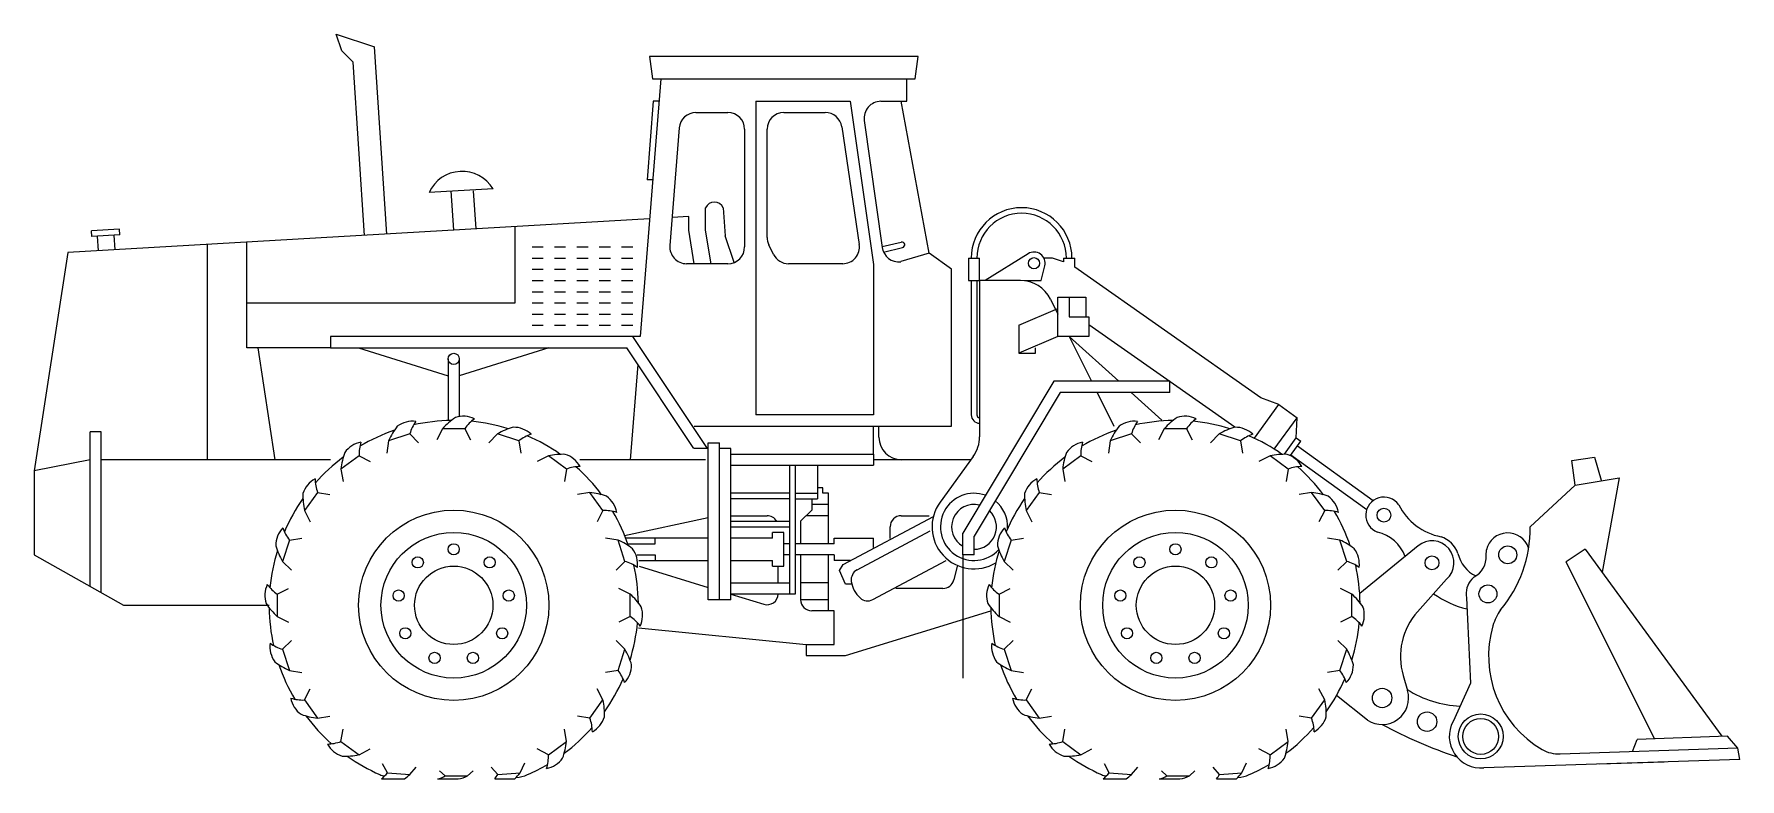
# Model space of a CAD drawing. Header units: millimetres. Extents: x -3298.94 to -3292.84, y 1760.67 to 1763.33.
import ezdxf

# ---------------------------------------------------------------- set-up
doc = ezdxf.new("R2010")
doc.units = ezdxf.units.MM
doc.header["$LTSCALE"] = 10
doc.layers.add('Veículos', color=2, linetype='Continuous')

msp = doc.modelspace()

# ---------------------------------------------------------------- linework, layer by layer
at = {"layer": 'Veículos'}
for p, q in [((-3297.8401, 1763.2708), (-3297.8601, 1763.3308)), ((-3297.8601, 1763.3308), (-3297.7236, 1763.2853)), ((-3297.679, 1762.6166), (-3297.7236, 1763.2853)), ((-3297.8001, 1763.2308), (-3297.8401, 1763.2708)), ((-3297.7589, 1762.612), (-3297.8001, 1763.2308)), ((-3295.7801, 1763.2508), (-3296.7401, 1763.2508)), ((-3296.7401, 1763.2508), (-3296.7301, 1763.1708)), ((-3295.7901, 1763.1708), (-3295.7801, 1763.2508)), ((-3296.7001, 1763.1708), (-3296.7737, 1762.2508)), ((-3296.7301, 1763.1708), (-3295.7901, 1763.1708)), ((-3295.8201, 1763.0908), (-3295.8201, 1763.1708)), ((-3296.7266, 1763.0908), (-3296.749, 1762.8108)), ((-3296.7065, 1763.0908), (-3296.7266, 1763.0908)), ((-3296.5741, 1763.0508), (-3296.4601, 1763.0508)), ((-3296.3601, 1763.0908), (-3296.3601, 1761.9708)), ((-3296.3601, 1763.0908), (-3296.0226, 1763.0908)), ((-3296.2601, 1763.0508), (-3296.1119, 1763.0508)), ((-3296.0226, 1763.0908), (-3295.9401, 1762.508)), ((-3295.9131, 1763.0908), (-3295.8201, 1763.0908)), ((-3295.7401, 1762.5485), (-3295.8401, 1763.0908)), ((-3296.6339, 1762.9956), (-3296.6675, 1762.5756)), ((-3296.4001, 1762.9908), (-3296.4001, 1762.5708)), ((-3296.3201, 1762.6049), (-3296.3201, 1762.9908)), ((-3296.0525, 1762.9996), (-3295.9903, 1762.5796)), ((-3295.9725, 1763.0224), (-3295.9084, 1762.5692)), ((-3296.7289, 1762.8108), (-3296.749, 1762.8108)), ((-3297.2992, 1762.7785), (-3297.5281, 1762.7653)), ((-3297.4401, 1762.6304), (-3297.4495, 1762.7715)), ((-3297.3602, 1762.635), (-3297.3693, 1762.7715)), ((-3296.6001, 1762.6789), (-3296.6595, 1762.6754)), ((-3296.6001, 1762.6308), (-3296.6001, 1762.6789)), ((-3296.5401, 1762.6308), (-3296.5401, 1762.7108)), ((-3296.4764, 1762.7108), (-3296.4701, 1762.6102)), ((-3296.7401, 1762.6708), (-3298.8201, 1762.5508)), ((-3298.6348, 1762.6338), (-3298.7346, 1762.628)), ((-3298.7333, 1762.6081), (-3298.7346, 1762.628)), ((-3298.6335, 1762.6139), (-3298.7333, 1762.6081)), ((-3298.6335, 1762.6139), (-3298.6348, 1762.6338)), ((-3297.2201, 1762.3708), (-3297.2201, 1762.6431)), ((-3296.5801, 1762.5108), (-3296.6001, 1762.6308)), ((-3296.5201, 1762.5108), (-3296.5401, 1762.6308)), ((-3298.7099, 1762.5571), (-3298.7133, 1762.6092)), ((-3298.65, 1762.5606), (-3298.6534, 1762.6127)), ((-3298.3201, 1761.8108), (-3298.3201, 1762.5796)), ((-3298.1801, 1762.2108), (-3298.1801, 1762.5877)), ((-3297.1601, 1762.5708), (-3297.1201, 1762.5708)), ((-3297.0801, 1762.5708), (-3297.0401, 1762.5708)), ((-3297.0001, 1762.5708), (-3296.9601, 1762.5708)), ((-3296.9201, 1762.5708), (-3296.8801, 1762.5708)), ((-3296.8401, 1762.5708), (-3296.8001, 1762.5708)), ((-3296.4379, 1762.5151), (-3296.4701, 1762.6102)), ((-3296.2967, 1762.5439), (-3296.3138, 1762.5781)), ((-3295.9087, 1762.5718), (-3295.8401, 1762.588)), ((-3295.9035, 1762.5525), (-3295.8355, 1762.5686)), ((-3298.8201, 1762.5508), (-3298.9401, 1761.7708)), ((-3297.1601, 1762.5308), (-3297.1201, 1762.5308)), ((-3297.0801, 1762.5308), (-3297.0401, 1762.5308)), ((-3297.0001, 1762.5308), (-3296.9601, 1762.5308)), ((-3296.9201, 1762.5308), (-3296.8801, 1762.5308)), ((-3296.8401, 1762.5308), (-3296.8001, 1762.5308)), ((-3296.4601, 1762.5108), (-3296.6077, 1762.5108)), ((-3296.0497, 1762.5108), (-3296.243, 1762.5108)), ((-3295.9401, 1762.508), (-3295.9401, 1761.9708)), ((-3295.7401, 1762.5485), (-3295.8415, 1762.5181)), ((-3295.6601, 1762.4908), (-3295.7401, 1762.5485)), ((-3295.6001, 1762.5308), (-3295.6001, 1762.4508)), ((-3295.6001, 1762.5308), (-3295.5601, 1762.5308)), ((-3295.5601, 1762.4508), (-3295.5601, 1762.5308)), ((-3295.3871, 1762.5464), (-3295.5401, 1762.4508)), ((-3295.3401, 1762.4508), (-3295.3271, 1762.5028)), ((-3295.3001, 1762.5308), (-3295.3304, 1762.5308)), ((-3295.2601, 1762.5174), (-3295.3001, 1762.5308)), ((-3295.2601, 1762.5308), (-3295.2601, 1762.5174)), ((-3295.2601, 1762.5308), (-3295.2201, 1762.5308)), ((-3295.2201, 1762.4982), (-3295.2201, 1762.5308)), ((-3294.5546, 1762.0321), (-3295.2201, 1762.4982)), ((-3297.1601, 1762.4908), (-3297.1201, 1762.4908)), ((-3297.1601, 1762.4508), (-3297.1201, 1762.4508)), ((-3297.0801, 1762.4908), (-3297.0401, 1762.4908)), ((-3297.0801, 1762.4508), (-3297.0401, 1762.4508)), ((-3297.0001, 1762.4908), (-3296.9601, 1762.4908)), ((-3297.0001, 1762.4508), (-3296.9601, 1762.4508)), ((-3296.9201, 1762.4908), (-3296.8801, 1762.4908)), ((-3296.9201, 1762.4508), (-3296.8801, 1762.4508)), ((-3296.8401, 1762.4908), (-3296.8001, 1762.4908)), ((-3296.8401, 1762.4508), (-3296.8001, 1762.4508)), ((-3295.6601, 1761.9308), (-3295.6601, 1762.4908)), ((-3295.6001, 1762.4508), (-3295.5601, 1762.4508)), ((-3295.5901, 1762.4508), (-3295.5901, 1761.9708)), ((-3295.5701, 1762.4508), (-3295.5701, 1761.9708)), ((-3295.4143, 1762.4508), (-3295.5601, 1762.4508)), ((-3295.5601, 1762.4508), (-3295.5601, 1761.8928)), ((-3295.4001, 1762.4508), (-3295.3401, 1762.4508)), ((-3298.1801, 1762.3708), (-3297.2201, 1762.3708)), ((-3297.1601, 1762.4108), (-3297.1201, 1762.4108)), ((-3297.1601, 1762.3708), (-3297.1201, 1762.3708)), ((-3297.0801, 1762.4108), (-3297.0401, 1762.4108)), ((-3297.0801, 1762.3708), (-3297.0401, 1762.3708)), ((-3297.0001, 1762.4108), (-3296.9601, 1762.4108)), ((-3297.0001, 1762.3708), (-3296.9601, 1762.3708)), ((-3296.9201, 1762.4108), (-3296.8801, 1762.4108)), ((-3296.9201, 1762.3708), (-3296.8801, 1762.3708)), ((-3296.8401, 1762.4108), (-3296.8001, 1762.4108)), ((-3296.8401, 1762.3708), (-3296.8001, 1762.3708)), ((-3295.3069, 1762.3844), (-3295.2801, 1762.3308)), ((-3295.2801, 1762.2508), (-3295.2801, 1762.3908)), ((-3295.2801, 1762.3908), (-3295.1801, 1762.3908)), ((-3295.2401, 1762.3908), (-3295.2401, 1762.3208)), ((-3295.1801, 1762.3908), (-3295.1801, 1762.3208)), ((-3297.1601, 1762.3308), (-3297.1201, 1762.3308)), ((-3297.0801, 1762.3308), (-3297.0401, 1762.3308)), ((-3297.0001, 1762.3308), (-3296.9601, 1762.3308)), ((-3296.9201, 1762.3308), (-3296.8801, 1762.3308)), ((-3296.8401, 1762.3308), (-3296.8001, 1762.3308)), ((-3295.4201, 1762.2908), (-3295.2801, 1762.3508)), ((-3295.2401, 1762.3208), (-3295.1701, 1762.3208)), ((-3295.1701, 1762.3208), (-3295.1701, 1762.2508)), ((-3296.7737, 1762.2508), (-3297.8801, 1762.2508)), ((-3297.8801, 1762.2508), (-3297.8801, 1762.2108)), ((-3297.1601, 1762.2908), (-3297.1201, 1762.2908)), ((-3297.0801, 1762.2908), (-3297.0401, 1762.2908)), ((-3297.0001, 1762.2908), (-3296.9601, 1762.2908)), ((-3296.9201, 1762.2908), (-3296.8801, 1762.2908)), ((-3296.8401, 1762.2908), (-3296.8001, 1762.2908)), ((-3296.5335, 1761.8508), (-3296.8001, 1762.2508)), ((-3295.4201, 1762.2908), (-3295.4201, 1762.1908)), ((-3295.2801, 1762.2508), (-3295.4201, 1762.1908)), ((-3295.1701, 1762.2508), (-3295.2801, 1762.2508)), ((-3295.2401, 1762.2508), (-3295.063, 1762.0908)), ((-3295.2401, 1762.2508), (-3295.1601, 1762.0908)), ((-3294.6479, 1761.9266), (-3295.1701, 1762.2923)), ((-3297.8801, 1762.2108), (-3298.1801, 1762.2108)), ((-3298.1401, 1762.2108), (-3298.0801, 1761.8108)), ((-3297.8801, 1762.2108), (-3296.8215, 1762.2108)), ((-3297.7801, 1762.2108), (-3297.4601, 1762.1108)), ((-3297.4401, 1762.2108), (-3297.4201, 1762.2108)), ((-3297.1001, 1762.2108), (-3297.4201, 1762.1108)), ((-3296.5815, 1761.8508), (-3296.8215, 1762.2108)), ((-3295.4201, 1762.1908), (-3295.3601, 1762.1908)), ((-3295.3601, 1762.1908), (-3295.3601, 1762.2108)), ((-3297.4601, 1762.1708), (-3297.4601, 1761.9508)), ((-3297.4201, 1762.1708), (-3297.4201, 1761.9674)), ((-3296.7817, 1762.151), (-3296.8089, 1761.8108)), ((-3295.2948, 1762.0908), (-3295.6201, 1761.5485)), ((-3294.8801, 1762.0908), (-3295.2948, 1762.0908)), ((-3294.8801, 1762.0508), (-3294.8801, 1762.0908)), ((-3295.2721, 1762.0508), (-3295.5801, 1761.5374)), ((-3294.8801, 1762.0508), (-3295.2721, 1762.0508)), ((-3295.1401, 1762.0508), (-3295.0801, 1761.9308)), ((-3295.0188, 1762.0508), (-3294.9089, 1761.9515)), ((-3294.5774, 1761.8871), (-3294.4901, 1762.0076)), ((-3294.4901, 1762.0076), (-3294.5546, 1762.0321)), ((-3294.4901, 1762.0076), (-3294.4253, 1761.9607)), ((-3295.9401, 1761.9708), (-3296.3601, 1761.9708)), ((-3294.5068, 1761.8482), (-3294.4253, 1761.9607)), ((-3294.4281, 1761.8887), (-3294.4253, 1761.9607)), ((-3298.7401, 1761.3583), (-3298.7401, 1761.9108)), ((-3298.7001, 1761.9108), (-3298.7401, 1761.9108)), ((-3298.7001, 1761.3358), (-3298.7001, 1761.9108)), ((-3297.5969, 1761.9028), (-3297.673, 1761.8781)), ((-3297.5969, 1761.9028), (-3297.5656, 1761.871)), ((-3297.4801, 1761.9214), (-3297.5001, 1761.8814)), ((-3297.4001, 1761.9214), (-3297.4801, 1761.9214)), ((-3297.4001, 1761.9214), (-3297.3801, 1761.8814)), ((-3297.2833, 1761.9028), (-3297.3147, 1761.871)), ((-3297.2072, 1761.8781), (-3297.2833, 1761.9028)), ((-3296.5801, 1761.9308), (-3295.6601, 1761.9308)), ((-3295.9401, 1761.8308), (-3295.9401, 1761.9308)), ((-3295.9201, 1761.8908), (-3295.9201, 1761.9308)), ((-3295.0169, 1761.9028), (-3295.093, 1761.8781)), ((-3295.0169, 1761.9028), (-3294.9856, 1761.871)), ((-3294.9001, 1761.9214), (-3294.9201, 1761.8814)), ((-3294.8201, 1761.9214), (-3294.9001, 1761.9214)), ((-3294.8201, 1761.9214), (-3294.8001, 1761.8814)), ((-3294.7033, 1761.9028), (-3294.7347, 1761.871)), ((-3294.6272, 1761.8781), (-3294.7033, 1761.9028)), ((-3294.4706, 1761.83), (-3294.4281, 1761.8887)), ((-3294.4281, 1761.8887), (-3294.4119, 1761.8769)), ((-3297.7784, 1761.8244), (-3297.8431, 1761.7774)), ((-3297.7784, 1761.8244), (-3297.7387, 1761.8038)), ((-3297.673, 1761.8781), (-3297.6797, 1761.8339)), ((-3297.2072, 1761.8781), (-3297.2006, 1761.8339)), ((-3297.1018, 1761.8244), (-3297.1415, 1761.8038)), ((-3297.0371, 1761.7774), (-3297.1018, 1761.8244)), ((-3296.5301, 1761.8508), (-3296.5801, 1761.8508)), ((-3296.5301, 1761.3108), (-3296.5301, 1761.8708)), ((-3296.5301, 1761.8708), (-3296.4901, 1761.8708)), ((-3296.4901, 1761.3108), (-3296.4901, 1761.8708)), ((-3296.4501, 1761.8508), (-3296.4901, 1761.8508)), ((-3296.4501, 1761.3108), (-3296.4501, 1761.8508)), ((-3296.4501, 1761.8308), (-3295.9401, 1761.8308)), ((-3295.9401, 1761.8308), (-3295.9401, 1761.7908)), ((-3295.583, 1761.8223), (-3295.7015, 1761.6588)), ((-3295.1984, 1761.8244), (-3295.2631, 1761.7774)), ((-3295.1984, 1761.8244), (-3295.1587, 1761.8038)), ((-3295.093, 1761.8781), (-3295.0997, 1761.8339)), ((-3294.6272, 1761.8781), (-3294.6206, 1761.8339)), ((-3294.5218, 1761.8244), (-3294.5615, 1761.8038)), ((-3294.4571, 1761.7774), (-3294.5218, 1761.8244)), ((-3294.4494, 1761.8252), (-3294.4119, 1761.8769)), ((-3294.4471, 1761.8283), (-3294.1764, 1761.6324)), ((-3294.4236, 1761.8607), (-3294.153, 1761.6648)), ((-3298.7401, 1761.8108), (-3298.9401, 1761.7708)), ((-3298.9401, 1761.7708), (-3298.9401, 1761.4708)), ((-3297.8801, 1761.8108), (-3298.7001, 1761.8108)), ((-3297.8431, 1761.7774), (-3297.8358, 1761.7333)), ((-3297.0371, 1761.7774), (-3297.0444, 1761.7333)), ((-3296.5401, 1761.8108), (-3296.9897, 1761.8108)), ((-3296.4501, 1761.7908), (-3295.9401, 1761.7908)), ((-3296.2401, 1761.7908), (-3296.2401, 1761.3308)), ((-3296.2201, 1761.7908), (-3296.2201, 1761.3308)), ((-3296.1401, 1761.7908), (-3296.1401, 1761.6708)), ((-3295.5935, 1761.8108), (-3295.9401, 1761.8108)), ((-3295.2631, 1761.7774), (-3295.2558, 1761.7333)), ((-3294.4571, 1761.7774), (-3294.4644, 1761.7333)), ((-3293.4426, 1761.8075), (-3293.3618, 1761.8199)), ((-3293.4317, 1761.7199), (-3293.4426, 1761.8075)), ((-3293.3618, 1761.8199), (-3293.3378, 1761.7375)), ((-3296.1201, 1761.7108), (-3296.1401, 1761.7108)), ((-3296.1201, 1761.6908), (-3296.1201, 1761.7108)), ((-3293.5922, 1761.5704), (-3293.4317, 1761.7199)), ((-3293.4317, 1761.7199), (-3293.2745, 1761.7454)), ((-3293.2745, 1761.7454), (-3293.3345, 1761.4089)), ((-3297.9268, 1761.6938), (-3297.9738, 1761.6291)), ((-3297.9268, 1761.6938), (-3297.8826, 1761.6864)), ((-3296.9535, 1761.6938), (-3296.9976, 1761.6864)), ((-3296.9065, 1761.6291), (-3296.9535, 1761.6938)), ((-3296.2401, 1761.6908), (-3296.4501, 1761.6908)), ((-3296.2401, 1761.6708), (-3296.4501, 1761.6708)), ((-3296.2201, 1761.6908), (-3296.1401, 1761.6908)), ((-3296.2201, 1761.6708), (-3296.1401, 1761.6708)), ((-3296.1601, 1761.6708), (-3296.1601, 1761.6308)), ((-3296.1001, 1761.6508), (-3296.1601, 1761.6508)), ((-3296.1001, 1761.6908), (-3296.1201, 1761.6908)), ((-3296.1001, 1761.5108), (-3296.1001, 1761.6908)), ((-3295.3468, 1761.6938), (-3295.3938, 1761.6291)), ((-3295.3468, 1761.6938), (-3295.3026, 1761.6864)), ((-3294.3735, 1761.6938), (-3294.4176, 1761.6864)), ((-3294.3265, 1761.6291), (-3294.3735, 1761.6938)), ((-3297.9738, 1761.6291), (-3297.9532, 1761.5894)), ((-3296.9065, 1761.6291), (-3296.9271, 1761.5894)), ((-3296.8291, 1761.5403), (-3296.5301, 1761.6043)), ((-3296.4501, 1761.6108), (-3296.3201, 1761.6108)), ((-3296.4501, 1761.5908), (-3296.2401, 1761.5908)), ((-3296.1601, 1761.6308), (-3296.2001, 1761.5908)), ((-3296.2001, 1761.5908), (-3296.2001, 1761.5108)), ((-3296.1001, 1761.6108), (-3296.1801, 1761.6108)), ((-3296.0478, 1761.436), (-3295.7254, 1761.6079)), ((-3295.8401, 1761.6108), (-3295.7401, 1761.6108)), ((-3295.3938, 1761.6291), (-3295.3732, 1761.5894)), ((-3294.3265, 1761.6291), (-3294.3471, 1761.5894)), ((-3298.0275, 1761.5237), (-3298.0522, 1761.4476)), ((-3298.0275, 1761.5237), (-3297.9832, 1761.5303)), ((-3296.8528, 1761.5237), (-3296.897, 1761.5303)), ((-3296.828, 1761.4476), (-3296.8528, 1761.5237)), ((-3296.5301, 1761.5308), (-3296.8253, 1761.5308)), ((-3296.7201, 1761.5108), (-3296.7201, 1761.5308)), ((-3296.4501, 1761.5708), (-3296.2401, 1761.5708)), ((-3296.3001, 1761.5308), (-3296.4501, 1761.5308)), ((-3296.2601, 1761.5508), (-3296.3001, 1761.5508)), ((-3296.3001, 1761.5308), (-3296.3001, 1761.5508)), ((-3296.2601, 1761.4308), (-3296.2601, 1761.5508)), ((-3296.0801, 1761.5308), (-3295.9401, 1761.5308)), ((-3296.0801, 1761.5108), (-3296.0801, 1761.5308)), ((-3295.9983, 1761.4171), (-3295.7366, 1761.5567)), ((-3295.9401, 1761.4971), (-3295.9401, 1761.5308)), ((-3295.8801, 1761.5288), (-3295.8801, 1761.5708)), ((-3295.6201, 1761.4708), (-3295.6201, 1761.5485)), ((-3295.5801, 1761.4708), (-3295.5801, 1761.5374)), ((-3295.4475, 1761.5237), (-3295.4722, 1761.4476)), ((-3295.4475, 1761.5237), (-3295.4032, 1761.5303)), ((-3294.2728, 1761.5237), (-3294.317, 1761.5303)), ((-3294.248, 1761.4476), (-3294.2728, 1761.5237)), ((-3298.9401, 1761.4708), (-3298.6201, 1761.2908)), ((-3296.8179, 1761.5108), (-3296.7201, 1761.5108)), ((-3296.7849, 1761.4708), (-3296.7201, 1761.4708)), ((-3296.7201, 1761.4708), (-3296.7201, 1761.4508)), ((-3296.2401, 1761.5108), (-3296.2601, 1761.5108)), ((-3296.2401, 1761.4708), (-3296.2601, 1761.4708)), ((-3296.0801, 1761.5108), (-3296.2201, 1761.5108)), ((-3296.0801, 1761.4708), (-3296.2201, 1761.4708)), ((-3296.2001, 1761.4708), (-3296.2001, 1761.3108)), ((-3296.1001, 1761.2708), (-3296.1001, 1761.4708)), ((-3296.0801, 1761.4708), (-3296.0801, 1761.4508)), ((-3295.5801, 1761.4708), (-3295.6201, 1761.4708)), ((-3295.6201, 1761.4708), (-3295.6201, 1761.0308)), ((-3293.9928, 1761.5033), (-3294.2015, 1761.3334)), ((-3293.7491, 1761.4682), (-3293.7482, 1761.4889)), ((-3293.3957, 1761.4912), (-3293.4638, 1761.4465)), ((-3293.3957, 1761.4912), (-3292.9071, 1760.8229)), ((-3298.0522, 1761.4476), (-3298.0203, 1761.4162)), ((-3296.828, 1761.4476), (-3296.8599, 1761.4162)), ((-3296.7784, 1761.4508), (-3296.5301, 1761.4508)), ((-3296.7773, 1761.4299), (-3296.5301, 1761.3547)), ((-3296.4501, 1761.4508), (-3296.3001, 1761.4508)), ((-3296.3001, 1761.4308), (-3296.3001, 1761.4508)), ((-3296.3001, 1761.4308), (-3296.2601, 1761.4308)), ((-3296.2801, 1761.3708), (-3296.2801, 1761.4308)), ((-3296.0227, 1761.4508), (-3296.0801, 1761.4508)), ((-3296.0615, 1761.4155), (-3296.0478, 1761.436)), ((-3296.0397, 1761.3664), (-3296.0615, 1761.4155)), ((-3295.9418, 1761.3112), (-3295.6801, 1761.4508)), ((-3295.6401, 1761.4308), (-3295.6525, 1761.3811)), ((-3295.4722, 1761.4476), (-3295.4403, 1761.4162)), ((-3294.248, 1761.4476), (-3294.2799, 1761.4162)), ((-3293.1481, 1760.8137), (-3293.4638, 1761.4465)), ((-3298.0707, 1761.3308), (-3298.0307, 1761.3508)), ((-3296.8095, 1761.3308), (-3296.8495, 1761.3508)), ((-3296.4501, 1761.3708), (-3296.2401, 1761.3708)), ((-3296.1001, 1761.3708), (-3296.2001, 1761.3708)), ((-3296.0179, 1761.3664), (-3296.0397, 1761.3664)), ((-3295.6913, 1761.3508), (-3295.8601, 1761.3508)), ((-3295.4907, 1761.3308), (-3295.4507, 1761.3508)), ((-3294.2295, 1761.3308), (-3294.2695, 1761.3508)), ((-3293.8907, 1761.3838), (-3293.9946, 1761.2679)), ((-3293.8009, 1761.3839), (-3293.7924, 1761.3918)), ((-3298.6201, 1761.2908), (-3298.1001, 1761.2908)), ((-3298.0707, 1761.3308), (-3298.0707, 1761.2508)), ((-3296.8095, 1761.2508), (-3296.8095, 1761.3308)), ((-3296.4501, 1761.3108), (-3296.5301, 1761.3108)), ((-3296.2201, 1761.3308), (-3296.4501, 1761.3308)), ((-3296.4501, 1761.3303), (-3296.3318, 1761.2943)), ((-3296.1001, 1761.3108), (-3296.2001, 1761.3108)), ((-3295.4907, 1761.3308), (-3295.4907, 1761.2508)), ((-3294.2295, 1761.2508), (-3294.2295, 1761.3308)), ((-3293.8199, 1761.3174), (-3293.8052, 1761.0123)), ((-3298.0707, 1761.2508), (-3298.0307, 1761.2308)), ((-3296.8095, 1761.2508), (-3296.8495, 1761.2308)), ((-3296.0801, 1761.2708), (-3296.1601, 1761.2708)), ((-3296.0801, 1761.1508), (-3296.0801, 1761.2708)), ((-3296.0401, 1761.1108), (-3295.5201, 1761.2708)), ((-3295.4907, 1761.2508), (-3295.4507, 1761.2308)), ((-3294.2295, 1761.2508), (-3294.2695, 1761.2308)), ((-3298.0522, 1761.134), (-3298.0203, 1761.1653)), ((-3296.828, 1761.134), (-3296.8599, 1761.1653)), ((-3296.7801, 1761.2108), (-3296.1801, 1761.1508)), ((-3296.1801, 1761.1508), (-3296.1801, 1761.1108)), ((-3296.1801, 1761.1508), (-3296.0801, 1761.1508)), ((-3295.4722, 1761.134), (-3295.4403, 1761.1653)), ((-3294.248, 1761.134), (-3294.2799, 1761.1653)), ((-3298.0522, 1761.134), (-3298.0275, 1761.0579)), ((-3296.8528, 1761.0579), (-3296.828, 1761.134)), ((-3296.1801, 1761.1108), (-3296.0401, 1761.1108)), ((-3295.4722, 1761.134), (-3295.4475, 1761.0579)), ((-3294.2728, 1761.0579), (-3294.248, 1761.134)), ((-3298.0275, 1761.0579), (-3297.9832, 1761.0512)), ((-3296.8528, 1761.0579), (-3296.897, 1761.0512)), ((-3295.4475, 1761.0579), (-3295.4032, 1761.0512)), ((-3294.2728, 1761.0579), (-3294.317, 1761.0512)), ((-3294.0461, 1761.04), (-3294.0303, 1760.9864)), ((-3297.9738, 1760.9525), (-3297.9532, 1760.9922)), ((-3296.9065, 1760.9525), (-3296.9271, 1760.9922)), ((-3295.3938, 1760.9525), (-3295.3732, 1760.9922)), ((-3294.3265, 1760.9525), (-3294.3471, 1760.9922)), ((-3294.1734, 1760.8806), (-3294.2841, 1760.9686)), ((-3293.8052, 1761.0123), (-3293.8676, 1760.8761)), ((-3297.9738, 1760.9525), (-3297.9268, 1760.8878)), ((-3296.9535, 1760.8878), (-3296.9065, 1760.9525)), ((-3295.3938, 1760.9525), (-3295.3468, 1760.8878)), ((-3294.3735, 1760.8878), (-3294.3265, 1760.9525)), ((-3297.9268, 1760.8878), (-3297.8826, 1760.8951)), ((-3297.8431, 1760.8041), (-3297.8358, 1760.8483)), ((-3297.0371, 1760.8041), (-3297.0444, 1760.8483)), ((-3296.9535, 1760.8878), (-3296.9976, 1760.8951)), ((-3295.3468, 1760.8878), (-3295.3026, 1760.8951)), ((-3295.2631, 1760.8041), (-3295.2558, 1760.8483)), ((-3294.4571, 1760.8041), (-3294.4644, 1760.8483)), ((-3294.3735, 1760.8878), (-3294.4176, 1760.8951)), ((-3297.8431, 1760.8041), (-3297.7784, 1760.7571)), ((-3297.1018, 1760.7571), (-3297.0371, 1760.8041)), ((-3295.2631, 1760.8041), (-3295.1984, 1760.7571)), ((-3294.5218, 1760.7571), (-3294.4571, 1760.8041)), ((-3293.2262, 1760.7681), (-3293.2092, 1760.8114)), ((-3292.8871, 1760.8236), (-3293.2092, 1760.8114)), ((-3292.8501, 1760.7804), (-3292.8871, 1760.8236)), ((-3297.7784, 1760.7571), (-3297.7387, 1760.7777)), ((-3297.6772, 1760.6927), (-3297.6942, 1760.7248)), ((-3297.203, 1760.6926), (-3297.186, 1760.7277)), ((-3297.1018, 1760.7571), (-3297.1415, 1760.7777)), ((-3295.1984, 1760.7571), (-3295.1587, 1760.7777)), ((-3295.0972, 1760.6927), (-3295.1142, 1760.7248)), ((-3294.623, 1760.6926), (-3294.606, 1760.7277)), ((-3294.5218, 1760.7571), (-3294.5615, 1760.7777)), ((-3292.8424, 1760.7404), (-3293.7582, 1760.7106)), ((-3292.8501, 1760.7804), (-3293.4852, 1760.7595)), ((-3293.1132, 1760.7307), (-3293.3434, 1760.7235)), ((-3292.8424, 1760.7404), (-3292.8501, 1760.7804)), ((-3297.6985, 1760.6708), (-3297.6157, 1760.6708)), ((-3297.6772, 1760.6927), (-3297.5974, 1760.6868)), ((-3297.5974, 1760.6868), (-3297.5745, 1760.7128)), ((-3297.4986, 1760.6708), (-3297.424, 1760.6708)), ((-3297.4704, 1760.6813), (-3297.4904, 1760.6995)), ((-3297.4704, 1760.6813), (-3297.3904, 1760.6813)), ((-3297.3904, 1760.6813), (-3297.3704, 1760.6995)), ((-3297.2828, 1760.6867), (-3297.3057, 1760.7128)), ((-3297.2934, 1760.6708), (-3297.2219, 1760.6708)), ((-3297.2828, 1760.6867), (-3297.203, 1760.6926)), ((-3295.1185, 1760.6708), (-3295.0357, 1760.6708)), ((-3295.0972, 1760.6927), (-3295.0174, 1760.6868)), ((-3295.0174, 1760.6868), (-3294.9945, 1760.7128)), ((-3294.9186, 1760.6708), (-3294.844, 1760.6708)), ((-3294.8904, 1760.6813), (-3294.9104, 1760.6995)), ((-3294.8904, 1760.6813), (-3294.8104, 1760.6813)), ((-3294.8104, 1760.6813), (-3294.7904, 1760.6995)), ((-3294.7028, 1760.6867), (-3294.7257, 1760.7128)), ((-3294.7134, 1760.6708), (-3294.6419, 1760.6708)), ((-3294.7028, 1760.6867), (-3294.623, 1760.6926))]:
    msp.add_line(p, q, dxfattribs=at)
for centre, radius in [((-3295.3659, 1762.5125), 0.02), ((-3297.4401, 1762.1708), 0.02), ((-3297.4401, 1761.2908), 0.34), ((-3294.8601, 1761.2908), 0.34), ((-3294.1148, 1761.6125), 0.0247), ((-3297.4401, 1761.2908), 0.26), ((-3294.8601, 1761.2908), 0.26), ((-3297.5687, 1761.444), 0.02), ((-3297.4401, 1761.4908), 0.02), ((-3297.3116, 1761.444), 0.02), ((-3294.9887, 1761.444), 0.02), ((-3294.8601, 1761.4908), 0.02), ((-3294.7316, 1761.444), 0.02), ((-3293.943, 1761.4425), 0.0247), ((-3293.6721, 1761.471), 0.0321), ((-3297.4401, 1761.2908), 0.14), ((-3294.8601, 1761.2908), 0.14), ((-3297.6371, 1761.3255), 0.02), ((-3297.2432, 1761.3255), 0.02), ((-3295.0571, 1761.3255), 0.02), ((-3294.6632, 1761.3255), 0.02), ((-3293.743, 1761.3314), 0.0321), ((-3297.6133, 1761.1908), 0.02), ((-3297.2669, 1761.1908), 0.02), ((-3295.0333, 1761.1908), 0.02), ((-3294.6869, 1761.1908), 0.02), ((-3297.5085, 1761.1028), 0.02), ((-3297.3717, 1761.1028), 0.02), ((-3294.9285, 1761.1028), 0.02), ((-3294.7917, 1761.1028), 0.02), ((-3294.1212, 1760.9597), 0.0347), ((-3293.9606, 1760.875), 0.0347), ((-3293.7689, 1760.8224), 0.0803), ((-3293.7689, 1760.8224), 0.0642)]:
    msp.add_circle(centre, radius, dxfattribs=at)
for centre, radius, start, end in [((-3296.5741, 1762.9908), 0.06, 90, 175.42608), ((-3296.4601, 1762.9908), 0.06, 0, 90), ((-3296.2601, 1762.9908), 0.06, 90, 180), ((-3296.1119, 1762.9908), 0.06, 8.42697, 90), ((-3295.9131, 1763.0308), 0.06, 90, 188.05146), ((-3297.4101, 1762.7108), 0.13, 31.40825, 155.19548), ((-3296.5083, 1762.6954), 0.0354, 25.74962, 154.25038), ((-3295.4101, 1762.5308), 0.18, 0, 180), ((-3295.4101, 1762.5308), 0.16, 0, 180), ((-3296.6077, 1762.5708), 0.06, 175.42608, 270), ((-3296.4601, 1762.5708), 0.06, 270, 0), ((-3296.2601, 1762.6049), 0.06, 180, 206.56505), ((-3296.0497, 1762.5708), 0.06, 270, 8.42697), ((-3295.849, 1762.5776), 0.06, 188.05146, 277.12502), ((-3295.8378, 1762.5783), 0.01, 13.29767, 103.29767), ((-3295.8378, 1762.5783), 0.01, 283.29767, 13.29767), ((-3296.243, 1762.5708), 0.06, 206.56505, 270), ((-3295.3659, 1762.5125), 0.04, 345.96376, 122.00538), ((-3295.4143, 1762.3308), 0.12, 26.56505, 90), ((-3297.5875, 1761.8572), 0.091, 82.4495, 126.60011), ((-3297.4556, 1761.8626), 0.147, 144.72093, 164.09372), ((-3297.4401, 1761.2908), 0.66, 90.76366, 102.54402), ((-3297.3001, 1761.7614), 0.2408, 123.86539, 138.36646), ((-3297.4053, 1761.875), 0.091, 64.4495, 108.60011), ((-3297.2781, 1761.8394), 0.147, 126.72093, 146.09372), ((-3297.4401, 1761.2908), 0.66, 72.76366, 84.54402), ((-3295.5601, 1761.9708), 0.03, 180, 270), ((-3295.5601, 1761.9708), 0.01, 180, 270), ((-3295.0075, 1761.8572), 0.091, 82.4495, 126.60011), ((-3294.8756, 1761.8626), 0.147, 144.72093, 164.09372), ((-3294.8601, 1761.2908), 0.66, 90.76366, 102.54402), ((-3294.7201, 1761.7614), 0.2408, 123.86539, 138.36646), ((-3294.8253, 1761.875), 0.091, 64.4495, 108.60011), ((-3294.6981, 1761.8394), 0.147, 126.72093, 146.09372), ((-3294.8601, 1761.2908), 0.66, 72.76366, 84.54402), ((-3297.4401, 1761.2908), 0.66, 108.76366, 120.54402), ((-3297.4524, 1761.7816), 0.2408, 141.86539, 156.36646), ((-3297.1616, 1761.6951), 0.2408, 105.86539, 120.36646), ((-3297.2264, 1761.8357), 0.091, 46.4495, 90.60011), ((-3297.1165, 1761.7624), 0.147, 108.72093, 128.09372), ((-3297.4401, 1761.2908), 0.66, 54.76366, 66.54402), ((-3295.8401, 1761.8908), 0.08, 180, 270), ((-3295.6801, 1761.8928), 0.12, 324.05089, 0), ((-3294.8601, 1761.2908), 0.66, 108.76366, 120.54402), ((-3294.8724, 1761.7816), 0.2408, 141.86539, 156.36646), ((-3294.5816, 1761.6951), 0.2408, 105.86539, 120.36646), ((-3294.6464, 1761.8357), 0.091, 46.4495, 90.60011), ((-3294.5365, 1761.7624), 0.147, 108.72093, 128.09372), ((-3294.8601, 1761.2908), 0.66, 54.76366, 66.54402), ((-3297.6035, 1761.7538), 0.2408, 159.86539, 174.36646), ((-3297.7553, 1761.7839), 0.091, 100.4495, 144.60011), ((-3297.6315, 1761.8298), 0.147, 162.72093, 182.09372), ((-3297.0503, 1761.5892), 0.2408, 87.86539, 102.36646), ((-3297.0685, 1761.743), 0.091, 28.4495, 72.60011), ((-3295.0235, 1761.7538), 0.2408, 159.86539, 174.36646), ((-3295.1753, 1761.7839), 0.091, 100.4495, 144.60011), ((-3295.0515, 1761.8298), 0.147, 162.72093, 182.09372), ((-3294.4703, 1761.5892), 0.2408, 87.86539, 102.36646), ((-3294.4885, 1761.743), 0.091, 28.4495, 72.60011), ((-3297.4401, 1761.2908), 0.66, 126.76366, 138.54402), ((-3296.9866, 1761.6394), 0.147, 90.72093, 110.09372), ((-3297.4401, 1761.2908), 0.66, 36.76366, 48.54402), ((-3294.8601, 1761.2908), 0.66, 126.76366, 138.54402), ((-3294.4066, 1761.6394), 0.147, 90.72093, 110.09372), ((-3294.8601, 1761.2908), 0.66, 36.76366, 48.54402), ((-3297.8923, 1761.6624), 0.091, 118.4495, 162.60011), ((-3297.7887, 1761.7443), 0.147, 180.72093, 200.09372), ((-3295.3123, 1761.6624), 0.091, 118.4495, 162.60011), ((-3295.2087, 1761.7443), 0.147, 180.72093, 200.09372), ((-3297.4401, 1761.2908), 0.66, 144.76366, 156.54402), ((-3297.7385, 1761.6806), 0.2408, 177.86539, 192.36646), ((-3296.9771, 1761.4541), 0.2408, 69.86539, 84.36646), ((-3296.947, 1761.606), 0.091, 10.4495, 54.60011), ((-3295.5801, 1761.5708), 0.15, 144.05089, 301.18198), ((-3295.5801, 1761.5708), 0.12, 70.01341, 317.48001), ((-3295.5801, 1761.5708), 0.08, 75.63256, 240), ((-3295.5801, 1761.5708), 0.12, 357.46801, 50.81966), ((-3294.8601, 1761.2908), 0.66, 144.76366, 156.54402), ((-3295.1585, 1761.6806), 0.2408, 177.86539, 192.36646), ((-3294.3971, 1761.4541), 0.2408, 69.86539, 84.36646), ((-3294.367, 1761.606), 0.091, 10.4495, 54.60011), ((-3294.1148, 1761.6125), 0.0647, 35.21336, 249.04606), ((-3293.8696, 1761.7474), 0.2158, 206.9166, 259.02374), ((-3296.9011, 1761.4822), 0.147, 72.72093, 92.09372), ((-3297.4401, 1761.2908), 0.66, 18.76366, 30.54402), ((-3296.3201, 1761.5708), 0.04, 30, 90), ((-3295.8401, 1761.5708), 0.04, 90, 180), ((-3295.5801, 1761.5708), 0.08, 270, 46.65748), ((-3294.3211, 1761.4822), 0.147, 72.72093, 92.09372), ((-3294.8601, 1761.2908), 0.66, 18.76366, 30.54402), ((-3297.985, 1761.5045), 0.091, 136.4495, 180.60011), ((-3297.9118, 1761.6144), 0.147, 198.72093, 218.09372), ((-3296.9493, 1761.303), 0.2408, 51.86539, 66.36646), ((-3295.405, 1761.5045), 0.091, 136.4495, 180.60011), ((-3295.3318, 1761.6144), 0.147, 198.72093, 218.09372), ((-3294.3693, 1761.303), 0.2408, 51.86539, 66.36646), ((-3294.1681, 1761.418), 0.1373, 20.19582, 77.32554), ((-3293.943, 1761.4425), 0.0786, 311.6545, 129.36216), ((-3293.943, 1761.4425), 0.0986, 19.62718, 70.86922), ((-3293.6721, 1761.471), 0.0782, 18.67658, 166.76028), ((-3294.044, 1761.5645), 0.4519, 319.98742, 0.75188), ((-3297.4401, 1761.2908), 0.66, 162.76366, 174.54402), ((-3297.8444, 1761.5693), 0.2408, 195.86539, 210.36646), ((-3296.8737, 1761.4382), 0.091, 352.4495, 36.60011), ((-3294.8601, 1761.2908), 0.66, 162.76366, 174.54402), ((-3295.2644, 1761.5693), 0.2408, 195.86539, 210.36646), ((-3294.2937, 1761.4382), 0.091, 352.4495, 36.60011), ((-3293.7374, 1761.5004), 0.1154, 192.40584, 245.16352), ((-3293.8307, 1761.464), 0.0817, 297.9633, 2.91705), ((-3296.8683, 1761.3062), 0.147, 54.72093, 74.09372), ((-3297.4401, 1761.2908), 0.66, 0.76366, 12.54402), ((-3295.9794, 1761.3818), 0.04, 118.07249, 188.60127), ((-3294.2883, 1761.3062), 0.147, 54.72093, 74.09372), ((-3294.8601, 1761.2908), 0.66, 0.76366, 12.54402), ((-3298.0244, 1761.3256), 0.091, 154.4495, 198.60011), ((-3297.9887, 1761.4528), 0.147, 216.72093, 236.09372), ((-3295.9201, 1761.3908), 0.1, 188.60127, 227.54371), ((-3295.6913, 1761.3908), 0.04, 270, 345.96376), ((-3295.4444, 1761.3256), 0.091, 154.4495, 198.60011), ((-3295.4087, 1761.4528), 0.147, 216.72093, 236.09372), ((-3293.743, 1761.3314), 0.0782, 137.74379, 190.3122), ((-3297.9107, 1761.4308), 0.2408, 213.86539, 228.36646), ((-3297.4401, 1761.2908), 0.66, 180.76366, 192.54402), ((-3296.9695, 1761.1508), 0.2408, 33.86539, 48.36646), ((-3296.8559, 1761.2559), 0.091, 334.4495, 18.60011), ((-3296.3201, 1761.3326), 0.04, 253.07249, 357.40428), ((-3296.1601, 1761.3108), 0.04, 180, 270), ((-3295.9606, 1761.3465), 0.04, 227.54371, 298.07249), ((-3295.3307, 1761.4308), 0.2408, 213.86539, 228.36646), ((-3294.8601, 1761.2908), 0.66, 180.76366, 192.54402), ((-3294.3895, 1761.1508), 0.2408, 33.86539, 48.36646), ((-3294.2759, 1761.2559), 0.091, 334.4495, 18.60011), ((-3293.738, 1761.61), 0.3418, 234.37676, 256.45721), ((-3293.5402, 1761.1633), 0.1927, 144.93362, 163.55137), ((-3297.4401, 1761.2908), 0.66, 342.76366, 354.54402), ((-3296.8915, 1761.1288), 0.147, 36.72093, 56.09372), ((-3294.8601, 1761.2908), 0.66, 342.76366, 354.54402), ((-3294.3115, 1761.1288), 0.147, 36.72093, 56.09372), ((-3293.8158, 1761.1078), 0.24, 138.14209, 196.39246), ((-3293.3554, 1761.1087), 0.3854, 163.55137, 239.74673), ((-3298.0065, 1761.1434), 0.091, 172.4495, 216.60011), ((-3298.0119, 1761.2753), 0.147, 234.72093, 254.09372), ((-3295.4265, 1761.1434), 0.091, 172.4495, 216.60011), ((-3295.4319, 1761.2753), 0.147, 234.72093, 254.09372), ((-3297.0358, 1761.0122), 0.2408, 15.86539, 30.36646), ((-3294.4558, 1761.0122), 0.2408, 15.86539, 30.36646), ((-3297.9309, 1761.2785), 0.2408, 231.86539, 246.36646), ((-3297.4401, 1761.2908), 0.66, 198.76366, 210.54402), ((-3296.9685, 1760.9672), 0.147, 18.72093, 38.09372), ((-3296.8952, 1761.0771), 0.091, 316.4495, 0.60011), ((-3295.3509, 1761.2785), 0.2408, 231.86539, 246.36646), ((-3294.8601, 1761.2908), 0.66, 198.76366, 210.54402), ((-3294.3885, 1760.9672), 0.147, 18.72093, 38.09372), ((-3294.3152, 1761.0771), 0.091, 316.4495, 0.60011), ((-3297.4401, 1761.2908), 0.66, 324.76366, 336.54402), ((-3294.8601, 1761.2908), 0.66, 324.76366, 336.54402), ((-3294.1212, 1760.9597), 0.0947, 236.55397, 16.39253), ((-3293.8304, 1761.3001), 0.3693, 237.02026, 268.13096), ((-3297.9333, 1760.9755), 0.091, 190.4495, 234.60011), ((-3297.9791, 1761.0994), 0.147, 252.72093, 272.09372), ((-3297.1417, 1760.9009), 0.2408, 357.86539, 12.36646), ((-3295.3991, 1761.0994), 0.147, 252.72093, 272.09372), ((-3295.3533, 1760.9755), 0.091, 190.4495, 234.60011), ((-3294.5617, 1760.9009), 0.2408, 357.86539, 12.36646), ((-3297.9031, 1761.1274), 0.2408, 249.86539, 264.36646), ((-3297.4401, 1761.2908), 0.66, 216.76366, 228.54402), ((-3297.4401, 1761.2908), 0.66, 306.76366, 318.54402), ((-3297.0915, 1760.8373), 0.147, 0.72093, 20.09372), ((-3296.9879, 1760.9192), 0.091, 298.4495, 342.60011), ((-3295.3231, 1761.1274), 0.2408, 249.86539, 264.36646), ((-3294.8601, 1761.2908), 0.66, 216.76366, 228.54402), ((-3294.8601, 1761.2908), 0.66, 306.76366, 318.54402), ((-3294.5115, 1760.8373), 0.147, 0.72093, 20.09372), ((-3294.4079, 1760.9192), 0.091, 298.4495, 342.60011), ((-3293.2972, 1762.3999), 1.742, 241.77576, 251.35331), ((-3293.7689, 1760.8224), 0.1124, 151.4684, 275.42549), ((-3297.8936, 1760.9422), 0.147, 270.72093, 290.09372), ((-3297.8117, 1760.8386), 0.091, 208.4495, 252.60011), ((-3297.2768, 1760.8278), 0.2408, 339.86539, 354.36646), ((-3295.3136, 1760.9422), 0.147, 270.72093, 290.09372), ((-3295.2317, 1760.8386), 0.091, 208.4495, 252.60011), ((-3294.6968, 1760.8278), 0.2408, 339.86539, 354.36646), ((-3297.83, 1760.9924), 0.2408, 267.86539, 282.36646), ((-3297.4401, 1761.2908), 0.66, 234.76366, 246.41655), ((-3297.2487, 1760.7517), 0.147, 342.72093, 2.09372), ((-3297.1249, 1760.7976), 0.091, 280.4495, 324.60011), ((-3295.25, 1760.9924), 0.2408, 267.86539, 282.36646), ((-3294.8601, 1761.2908), 0.66, 234.76366, 246.41655), ((-3294.6687, 1760.7517), 0.147, 342.72093, 2.09372), ((-3294.5449, 1760.7976), 0.091, 280.4495, 324.60011), ((-3293.4891, 1760.8795), 0.12, 239.74673, 271.88083), ((-3297.6562, 1760.7959), 0.12, 246.41655, 254.49954), ((-3297.7928, 1760.7835), 0.147, 309.90498, 321.85188), ((-3297.7651, 1760.8597), 0.2408, 308.32979, 314.12461), ((-3297.5104, 1760.7456), 0.0757, 278.93071, 301.89935), ((-3297.4493, 1760.8106), 0.1421, 280.26392, 294.49537), ((-3297.4105, 1760.7596), 0.147, 322.80256, 330.26772), ((-3297.3942, 1760.839), 0.2408, 315.67922, 322.54045), ((-3297.2241, 1760.7959), 0.12, 273.45151, 293.58345), ((-3297.4401, 1761.2908), 0.66, 293.58345, 300.54402), ((-3295.0762, 1760.7959), 0.12, 246.41655, 254.49954), ((-3295.2128, 1760.7835), 0.147, 309.90498, 321.85188), ((-3295.1851, 1760.8597), 0.2408, 308.32979, 314.12461), ((-3294.9304, 1760.7456), 0.0757, 278.93071, 301.89935), ((-3294.8693, 1760.8106), 0.1421, 280.26392, 294.49537), ((-3294.8305, 1760.7596), 0.147, 322.80256, 330.26772), ((-3294.8142, 1760.839), 0.2408, 315.67922, 322.54045), ((-3294.6441, 1760.7959), 0.12, 273.45151, 293.58345), ((-3294.8601, 1761.2908), 0.66, 293.58345, 300.54402)]:
    msp.add_arc(centre, radius, start, end, dxfattribs=at)

doc.saveas('drawing.dxf')
